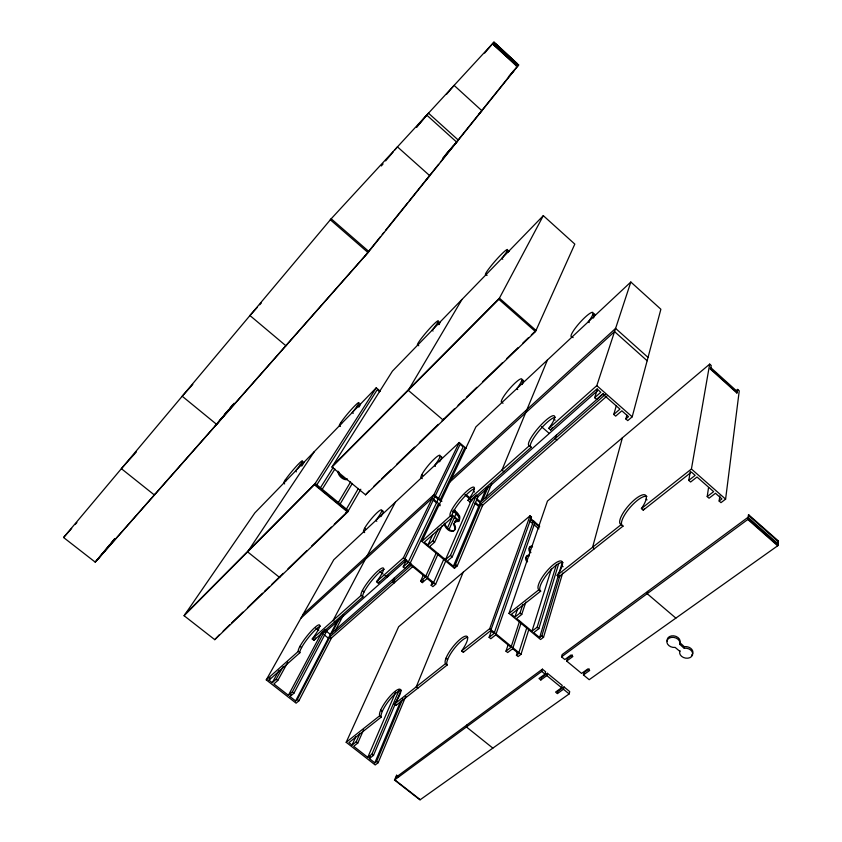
<?xml version="1.0" encoding="UTF-8"?>
<svg xmlns="http://www.w3.org/2000/svg" width="842" height="842" viewBox="0 0 842 842"><rect width="100%" height="100%" fill="white"/><g stroke="black" fill="none" stroke-linecap="round" stroke-linejoin="round"><path stroke-width="1.26" d="M778.418 540.996L777.682 545.784L747.812 519.472L748.696 514.788L778.418 540.996L778.155 545.448L589.189 679.694L583.422 674.926L583.99 672.632L589.2 668.906M583.422 674.926L589.684 670.453L587.842 668.927L581.59 673.411L566.666 661.075L572.876 656.528L571.023 654.992L564.824 659.549L561.54 656.834L748.275 519.125L748.696 514.788M719.836 495.864L719.142 501.043L720.973 502.653L725.604 499.138L739.255 390.856L737.666 389.414L735.634 391.077M736.845 392.982L737.055 391.362L710.616 367.48L710.343 369.059L736.845 392.982L737.666 389.414M719.142 501.043L721.91 498.927L715.479 493.265L709.038 498.201L707.206 496.58L708.554 487.56M684.062 648.245L679.736 644.256A6.61 4.989 13.1 0 0 673.895 637.415A6.61 4.989 13.1 0 0 666.906 642.267A6.61 4.989 13.1 0 0 675.179 647.424L679.831 651.35A6.61 4.947 12.6 0 0 685.672 658.139A6.61 4.947 12.6 0 0 692.661 653.318A6.61 4.947 12.6 0 0 684.399 648.203L684.293 646.698L679.968 642.72A6.599 4.978 13.1 0 0 673.737 635.836A6.599 4.978 13.1 0 0 667.285 641.351M679.652 644.509L679.883 642.962M710.343 369.059L711.29 365.575L709.68 364.123L547.458 501.085L509.01 613.408L540.575 639.51L543.543 637.257L562.677 573.013M707.206 496.58L713.637 491.644L697.008 477.004L690.619 482.013L688.767 480.382L695.155 475.362L691.44 472.099L643.235 510.168L641.415 508.589L691.419 469.015L709.68 364.123M688.767 480.382L690.345 471.404M647.614 591.452L647.172 593.684L675.863 618.112M398.624 776.84L396.593 775.25L394.498 780.018L419.969 799.9L569.15 693.924L569.739 691.619L564.045 686.935L558.004 691.271L557.393 693.566L555.573 692.082L561.625 687.746L562.235 685.441L547.479 673.326L541.49 677.726L540.827 679.999L539.006 678.505L545.006 674.095L545.648 671.821L542.406 669.158L395.698 777.513M557.393 693.566L563.445 689.24L564.045 686.935M566.666 661.075L567.276 658.802L572.434 655.023M626.869 415.211L625.838 418.948L627.743 420.621L632.195 416.822L660.875 309.246L630.837 282.028L475.877 426.905L421.863 541.374L454.417 568.287L457.269 565.866L482.698 505.168L481.066 503.8L455.511 564.414L453.375 566.234L447.239 561.161L452.217 556.878L478.067 496.612L476.435 495.233L471.731 499.422L445.481 559.709L429.63 546.595L434.567 542.259L442.166 525.608M622.375 437.829L592.6 547.237L594.378 548.752M561.54 656.834L562.161 654.571L748.022 517.293L777.819 543.553M540.827 679.999L546.837 675.6L547.479 673.326M394.498 780.018L541.753 671.421L542.406 669.158M625.838 418.948L628.511 416.674L621.849 410.812L615.66 416.137L613.755 414.475L616.291 405.802M558.825 563.256L538.848 628.648L533.67 632.616L539.617 637.541L541.838 635.847L559.962 575.465M539.617 637.541L562.256 562.54M525.818 602.051L521.735 614.471L516.599 618.502L531.965 631.216L537.143 627.227L556.467 564.435M531.965 631.216L551.352 569.045M517.22 652.676L516.42 655.181L518.093 656.56L520.977 654.371L528.829 629.511M516.42 655.181L518.577 653.539L526.882 627.458M508.042 644.983L505.989 651.171L507.673 652.539L512.683 648.698L521.251 622.438M613.755 414.475L619.944 409.128L602.735 393.972L596.589 399.382L594.673 397.708L597.473 389.13M594.673 397.708L600.809 392.277L596.967 388.899L550.668 430.009L548.784 428.389L596.799 385.636L630.837 282.028M505.989 651.171L510.999 647.319L519.609 621.091M563.035 562.519A18.229 5.42 -50.6 0 0 546.837 574.665A18.229 5.42 -50.6 0 0 540.69 591.158L511.452 614.25L514.883 617.081L520.019 613.039L522.893 604.356M514.883 617.081L517.788 608.387M530.818 552.741L530.87 552.562A6.231 3.452 51.1 0 1 532.439 546.1M467.215 724.688L466.426 726.972L492.854 748.117M491.307 631.163L489.118 637.341L490.812 638.731L495.78 634.826L534.723 523.103M489.118 637.341L494.086 633.437L533.228 521.84M467.689 637.447A17.335 4.726 -52 0 0 453.406 649.687A17.335 4.726 -52 0 0 447.239 664.959L395.94 705.47L394.33 704.186L445.576 663.612A17.335 4.705 -52 0 1 452.417 647.498A17.335 4.705 -52 0 1 466.689 636.205A17.335 4.705 -52 0 1 461.616 650.919L463.3 652.287L490.686 630.647L531.502 517.062L530.018 515.809L398.655 626.711L346.188 742.297L375.206 764.957L378.174 762.705L405.739 696.429M461.616 650.919L489.697 628.69L530.018 515.809M556.467 435.051L555.204 438.556L556.888 440.008M463.174 572.244L416.264 686.819L417.895 688.135M547.437 359.997L501.948 470.078L503.79 471.646M370.385 756.148L369.354 758.558L374.827 762.831L376.606 761.484L402.76 698.871M374.827 762.831L400.697 701.091M485.739 497.906L491.823 483.371M482.603 500.169L488.202 486.876M454.417 568.287L455.427 565.908M369.354 758.558L373.49 755.39L401.055 690.229M453.375 566.234L486.697 487.497M363.586 729.919L357.766 743.076L353.661 746.296L367.786 757.337L371.922 754.158L399.076 690.261M367.786 757.337L395.635 692.219M445.481 559.709L450.459 555.415L476.435 495.233M432.188 582.832L431.136 585.232L432.872 586.642L435.63 584.295L446.039 560.33M431.136 585.232L433.209 583.464L444.197 558.33M444.134 523.777A6.799 4.01 49 0 0 451.765 531.418A6.799 4.01 49 0 0 453.512 524.419L455.511 520.851A6.725 3.915 48.8 0 0 459.679 517.304A6.725 3.915 48.8 0 0 453.606 510.136M444.829 523.166A6.799 4.01 48.9 0 0 452.449 530.818A6.799 4.01 48.9 0 0 454.196 523.808L455.511 520.851M401.287 690.398A16.766 4.252 -52.9 0 0 388.151 701.691A16.766 4.252 -52.9 0 0 381.321 717.026L348.935 742.602L352.082 745.065L356.187 741.844L359.902 733.477M352.082 745.065L355.819 736.697M423.294 575.233L420.6 581.191L422.326 582.611L427.136 578.475L438.303 553.457M448.944 529.629L455.89 514.073L459.637 517.198M422.326 582.611L423.4 580.222M535.48 331.601L574.812 244.106L543.311 215.657L392.414 371.143L331.958 467.057L365.554 494.822L535.48 331.601L498.822 299.299L543.311 215.657M420.6 581.191L425.399 577.044L436.082 553.247M447.312 528.26L452.659 516.367M455.343 510.368L454.291 512.736L452.354 511.115M474.509 488.676A18.524 3.821 -50.2 0 0 459.016 503.095A18.524 3.821 -50.2 0 0 452.322 517.346L424.326 542.216L427.862 545.142L432.788 540.785L438.24 528.934M427.862 545.142L432.82 534.449M406.012 561.077L403.202 566.94L404.949 568.371L409.707 564.172L438.103 504.2L440.04 505.821M439.798 500.611L464.626 448.165M403.202 566.94L407.96 562.73L463.121 446.892L460.111 444.334L404.455 559.856L378.247 583.138L376.521 581.727A17.598 3.305 -51.1 0 0 383.068 567.94A17.598 3.305 -51.1 0 0 369.428 580.085A17.598 3.305 -51.1 0 0 361.186 595.389L312.214 638.983L313.877 640.309L362.902 596.768A17.587 3.326 -51.2 0 1 370.438 582.306A17.587 3.326 -51.2 0 1 384.236 569.318M395.003 581.096L394.098 582.969L392.551 581.706L394.351 577.97M376.521 581.727L403.392 557.814L459.216 442.482L466.163 448.376M388.015 575.402L387.099 577.265L385.078 575.623M443.945 418.895L443.292 420.147L408.265 390.33L461.984 299.457M459.216 442.482L333.769 559.762L266.261 679.883L296.1 703.175L298.921 700.765L331.506 637.931L330.011 636.741L297.321 699.513L295.616 700.954L289.995 696.566L291.216 694.25M335.263 630.7L343.61 614.597M295.616 700.954L337.61 620.48M331.98 632.952L339.758 618.017M395.382 502.158L333.169 620.322L334.853 621.68M289.995 696.566L293.953 693.155L326.928 630.616L325.422 629.416L321.623 632.795L288.385 695.303L273.861 683.957L277.776 680.504L287.869 662.159M288.385 695.303L292.332 691.892L325.422 629.416M270.271 677.894L268.998 680.157L272.24 682.694L279.176 670.19M272.24 682.694L276.155 679.231L283.059 666.738M365.554 494.822L369.133 490.791M380.247 391.193L376.248 387.804L254.821 512.925L184.093 615.712L214.763 639.667L347.63 512.041L360.797 489.234M358.418 488.434L345.946 509.894L339.694 504.758L352.335 483.403M345.757 513.252L347.072 510.989M350.598 481.971L337.905 503.284L321.749 490.023L334.895 468.994M280.386 576.086L279.555 577.423L247.611 551.857L314.382 451.554M333.148 467.552L319.949 488.549L316.35 485.581L377.227 389.751L379.584 391.751M214.763 639.667L219.394 634.689M184.093 615.712L314.371 484.729L376.248 387.804M365.06 255.831L380.573 236.528M382.205 234.497L383.847 232.466M385.478 230.424L407.528 202.985M409.159 200.954L438.64 164.274M440.282 162.222L453.438 145.855M455.059 143.835L514.104 70.349L511.726 73.086M368.028 252.558L518.661 64.971L493.98 42.1L330.296 219.751L368.028 252.558L95.23 562.14L63.582 537.512L331.19 218.783L368.859 251.526L96.293 560.867M286.817 344.641L285.901 345.767L249.916 315.508L257.052 307.667M215.194 425.915L222.688 416.801M224.351 414.769L226.845 411.727M228.403 410.033L216.626 424.379L182.188 396.214L192.807 384.415M230.066 408.012L232.55 404.981M220.025 420.442L234.108 403.276M155.423 493.759L154.391 495.001L121.364 468.668L136.393 451.891M95.23 562.14L109.597 544.837M111.26 542.837L114.596 538.827M98.746 558.088L114.691 538.869M381.363 165.948L383.099 163.895M385.625 160.896L393.214 151.886M394.909 149.887L397.445 146.866L429.746 175.694L426.305 179.609M416.569 127.121L426.736 115.08L456.701 142.13L442.934 157.843M416.664 127.184L428.494 113.175L458.322 140.119L446.302 153.833M446.513 94.346L454.101 85.389L481.898 110.744L478.803 114.291M484.655 53.088L493.98 42.1M493.812 45.005L495.317 43.342L517.335 63.739L515.914 65.466L493.812 45.005L516.199 65.139M493.58 45.331L494.422 44.342L516.483 64.76L515.63 65.739M518.661 64.971L508.41 76.885M63.582 537.512L71.665 528.439M75.148 524.524L76.896 522.566M259.683 304.762L261.441 302.836M185.008 614.376L315.192 483.455L348.388 510.726L334.221 524.345M332.758 465.784L499.422 298.173L536.007 330.422L531.313 334.937M331.958 467.057L498.822 299.299M223.141 631.09L229.708 624.775M231.592 622.975L242.854 612.145M247.537 607.64L262.557 593.21M264.43 591.41L269.124 586.906M271.934 584.201L283.217 573.36M287.943 568.824L306.835 550.668M311.551 546.121L331.39 527.06M373.869 486.244L379.553 480.782M381.447 478.961L390.92 469.857M396.593 464.395L414.59 447.113M419.327 442.555L438.261 424.357M442.05 420.716L454.28 408.97M458.037 405.36L463.668 399.939M466.489 397.235L476.825 387.299M482.466 381.879L502.19 362.923M506.884 358.408L518.156 347.578M522.85 343.062L528.492 337.653M303.046 614.439L433.977 494.612L441.924 501.264M451.48 478.603L615.597 328.412L648.035 357.429M300.952 618.165L432.251 498.19L440.229 504.853M449.807 482.14L614.544 331.611L647.14 360.755M266.261 679.883L298.257 651.403A17.008 2.968 -51.7 0 1 307.046 635.973A17.008 2.968 -51.7 0 1 319.465 624.922A17.008 2.968 -51.7 0 1 312.214 638.983M421.863 541.374L450.533 515.851A18.524 3.789 -50.2 0 1 457.848 500.853A18.524 3.789 -50.2 0 1 473.33 487.076A18.524 3.789 -50.2 0 1 467.952 500.348L469.762 501.874L531.291 447.228A19.471 4.252 -49.1 0 1 538.038 432.072A19.471 4.252 -49.1 0 1 555.267 417.274M467.952 500.348L529.418 445.618A19.482 4.221 -49.1 0 1 535.775 431.041A19.482 4.221 -49.1 0 1 552.973 415.716A19.482 4.221 -49.1 0 1 548.784 428.389M268.998 680.157L299.91 652.708A16.998 2.989 -51.7 0 1 307.709 638.489A16.998 2.989 -51.7 0 1 320.455 626.174M325.023 632.31L406.57 560.004M477.246 497.338L597.367 390.825M453.512 524.419L454.196 523.808M410.896 563.382L330.348 634.394L325.991 630.921M603.493 393.593L480.582 501.948L476.804 498.769M411.096 565.382L328.369 638.173L324.002 634.689M605.366 394.414L479.045 505.579L475.256 502.39M330.738 638.615L412.843 566.508M481.971 505.8L606.924 396.077M530.86 517.609L531.502 517.062M346.188 742.297L379.71 715.753A16.777 4.231 -52.8 0 1 387.204 699.607A16.777 4.231 -52.8 0 1 400.203 689.314A16.777 4.231 -52.8 0 1 394.33 704.186M509.01 613.408L538.943 589.705A18.24 5.389 -50.6 0 1 544.721 573.76A18.24 5.389 -50.6 0 1 560.888 560.961A18.24 5.389 -50.6 0 1 557.13 575.318L558.877 576.791L623.048 526.113A19.155 6.02 -49 0 1 628.827 508.968A19.155 6.02 -49 0 1 646.94 496.496M557.13 575.318L621.238 524.566A19.155 5.989 -49 0 1 625.932 508.884A19.155 5.989 -49 0 1 643.856 494.686A19.155 5.989 -49 0 1 641.415 508.589M396.593 775.25L398.319 777.061M684.293 646.698L684.62 646.656A6.599 4.947 12.6 0 1 691.735 649.287A6.599 4.947 12.6 0 1 691.682 655.065M276.155 679.231L277.776 680.504M292.332 691.892L293.953 693.155M356.187 741.844L357.766 743.076M371.922 754.158L373.49 755.39M297.321 699.513L298.921 700.765M376.606 761.484L378.174 762.705M394.793 779.797L420.263 799.689M298.257 651.403L299.91 652.708M379.71 715.753L381.321 717.026M299.952 646.298L301.594 647.593M380.679 710.164L382.268 711.427M315.813 628.174L318.718 630.49M362.386 590.558L364.081 591.926M445.997 658.244L447.639 659.57M361.186 595.389L362.902 596.768M445.576 663.612L447.239 664.959M285.28 479.961L286.206 480.719M284.659 483.908L283.722 483.14A14.577 1.263 -50 0 1 291.458 471.92A14.577 1.263 -50 0 1 302.267 460.774A14.577 1.263 -50 0 1 295.437 471.067L296.384 471.846M380.037 571.497L383.068 573.97M364.586 528.313L365.565 529.123M364.67 532.607L363.691 531.797A14.177 2.252 -50.5 0 1 370.206 520.23A14.177 2.252 -50.5 0 1 381.384 509.778A14.177 2.252 -50.5 0 1 375.806 520.461L376.795 521.282M314.371 484.729L347.63 512.041M403.392 557.814L435.63 584.295M489.697 628.69L520.977 654.371M541.753 671.421L545.006 674.095M546.837 675.6L561.625 687.746M563.445 689.24L569.15 693.924M404.455 559.856L407.96 562.73M409.707 564.172L425.399 577.044M427.136 578.475L433.209 583.464M490.686 630.647L494.086 633.437M495.78 634.826L510.999 647.319M512.683 648.698L518.577 653.539M432.788 540.785L434.567 542.259M450.459 555.415L452.217 556.878M520.019 613.039L521.735 614.471M537.143 627.227L538.848 628.648M455.511 564.414L457.269 565.866M541.838 635.847L543.543 637.257M453.838 511.231L459.785 516.209M434.956 496.559L438.187 499.264M452.196 514.862L459.174 520.693M340.684 422.81L341.642 423.61M433.23 500.137L436.482 502.853M454.27 517.714L458.964 521.64M450.533 515.851L452.322 517.346M538.943 589.705L540.69 591.158M340.484 426.452L339.515 425.652A15.093 1.379 -49.7 0 1 346.82 414.727A15.093 1.379 -49.7 0 1 358.587 402.602A15.093 1.379 -49.7 0 1 352.272 412.506L353.251 413.317M421.81 474.709L422.726 475.477M422.263 478.666L421.337 477.888A14.682 2.463 -49.9 0 1 427.357 466.563A14.682 2.463 -49.9 0 1 439.503 455.217A14.682 2.463 -49.9 0 1 434.504 465.584L435.43 466.373M473.583 491.254L474.488 492.012M562.119 565.908L563.109 566.74M476.519 499.685L480.529 503.053M465.847 494.475L469.773 497.769M464.9 494.843L471.952 500.769M474.962 503.305L478.993 506.695M533.186 520.661L534.67 521.924M530.902 518.777L539.711 526.239M530.25 519.325L539.49 527.134M529.639 521.04L532.628 523.566M534.112 524.829L538.891 528.871M529.418 445.618L531.291 447.228M621.238 524.566L623.048 526.113M503.011 403.265L502.043 402.434A15.482 2.747 -49.1 0 1 507.273 391.541A15.482 2.747 -49.1 0 1 520.83 378.868A15.482 2.747 -49.1 0 1 516.746 388.699L517.714 389.541M418.737 345.725L417.832 344.946A15.924 1.547 -49.2 0 1 424.431 334.569A15.924 1.547 -49.2 0 1 437.598 320.991A15.924 1.547 -49.2 0 1 432.125 330.232L433.041 331.011M541.459 426.662L549.3 433.451M554.194 419.284L555.131 420.095M646.13 499.117L647.035 499.895M437.451 322.991L439.061 324.38M521.461 381.352L522.998 382.689M487.055 275.418L486.118 274.587A16.756 1.695 -48.8 0 1 492.002 264.767A16.756 1.695 -48.8 0 1 506.463 249.864A16.756 1.695 -48.8 0 1 501.821 258.41L502.758 259.252M748.233 515.125L777.945 541.332M596.799 385.636L632.195 416.822M691.419 469.015L725.604 499.138M748.275 519.125L778.155 545.448M573.107 337.631L572.213 336.842A16.272 3 -48.2 0 1 576.654 326.401A16.272 3 -48.2 0 1 591.494 312.529A16.272 3 -48.2 0 1 588.316 321.781L589.221 322.591M506.989 251.242L508.136 252.263M592.852 314.466L594.441 315.897M710.753 368.722L737.255 392.646M679.873 651.361A6.599 4.947 12.6 0 1 679.894 650.561M508.126 251.326A16.756 1.726 -48.7 0 1 509.252 251.358M439.208 322.37A15.924 1.579 -49.2 0 1 438.871 324.686M552.478 427.452A19.471 4.252 -49.1 0 1 550.668 430.009M470.678 500.611A18.524 3.821 -50.2 0 1 469.762 501.874M453.375 510.915A6.715 3.915 48.8 0 1 459.027 518.135A6.715 3.915 48.8 0 1 454.827 521.461M593.094 313.929A16.272 3.021 -48.2 0 1 593.41 318.044M522.377 380.195A15.472 2.779 -49.1 0 1 522.082 384.489M559.751 575.528A18.229 5.42 -50.6 0 1 558.877 576.791M644.109 508.863A19.155 6.02 -49 0 1 643.235 510.168M302.741 462.626A14.567 1.284 -50 0 1 301.72 466.079M299.72 465.479A14.567 1.284 -50 0 1 300.405 464.784M359.808 404.055A15.093 1.41 -49.7 0 1 358.829 407.191M356.966 406.476A15.093 1.41 -49.7 0 1 357.661 405.812M347.178 479.572A6.82 4.231 44.8 0 1 340.999 477.351A6.82 4.231 44.8 0 1 337.979 471.162M347.451 479.024A6.831 4.221 44.8 0 1 338.684 471.773M315.655 637.899A16.998 2.989 -51.7 0 1 313.877 640.309M379.468 581.496A17.587 3.326 -51.2 0 1 378.247 583.138M430.041 547.132A6.704 4.073 49.1 0 1 426.957 544.3M381.584 511.41A14.177 2.273 -50.5 0 1 380.837 516.651M440.082 456.774A14.682 2.484 -49.9 0 1 439.566 461.774M463.879 651.455A17.335 4.726 -52 0 1 463.3 652.287M526.892 562.14A6.294 3.526 51.3 0 1 529.239 555.941M529.965 552.71A6.22 3.452 51.1 0 1 532.544 546.858M527.555 561.593A6.294 3.515 51.3 0 1 529.208 555.225M396.519 704.68A16.766 4.252 -52.9 0 1 395.94 705.47"/></g></svg>
